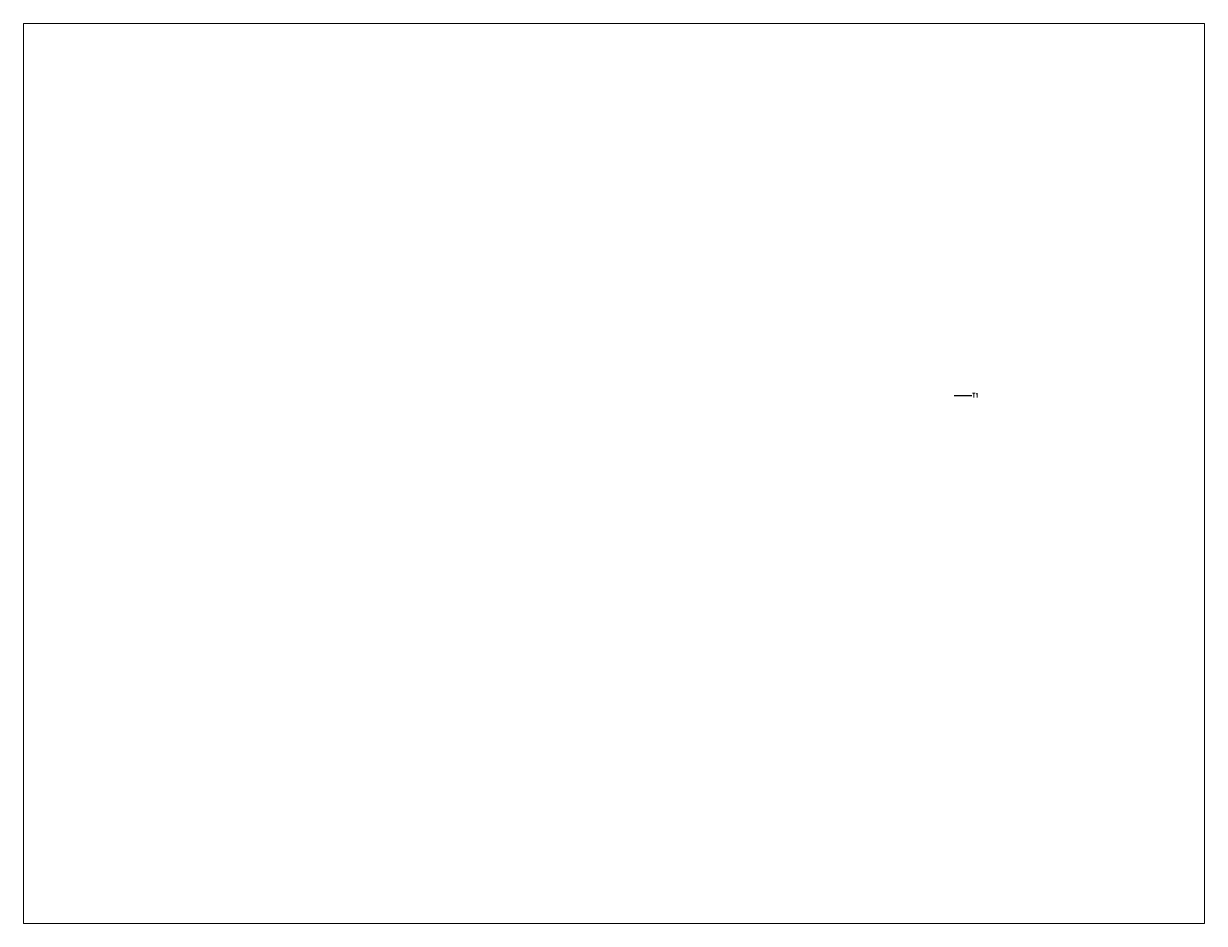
# Paper-space layout 'Layout1' of a CAD drawing. Header units: millimetres. Extents: x 27 to 240, y 20 to 183.
# The model-space entities are those that its viewports show. They can reach past a viewport. Long polylines and large blocks are cut down to what shows.
import ezdxf
from ezdxf.enums import TextEntityAlignment as Align

# ---------------------------------------------------------------- set-up
doc = ezdxf.new("R2010")
doc.units = ezdxf.units.MM
doc.styles.add('ROMANS', font='romans')

msp = doc.modelspace()

# ---------------------------------------------------------------- linework, layer by layer
at = {"color": 1}
msp.add_line((332.5, 176.54), (338.81, 176.54), dxfattribs=at)

# ---------------------------------------------------------------- texts
at = {"color": 7, "style": 'ROMANS'}
msp.add_attdef('T1', text='', height=1.5, dxfattribs=at).set_placement((339, 176.66), align=Align.MIDDLE_LEFT)

psp = doc.layouts.get("Layout1")

# ---------------------------------------------------------------- viewports
at = {"layer": '0'}
psp.add_viewport(center=(133.35, 101.6), size=(213.36, 162.56), view_center_point=(210, 148.5), view_height=323.8171, dxfattribs=at)

doc.saveas('drawing.dxf')
